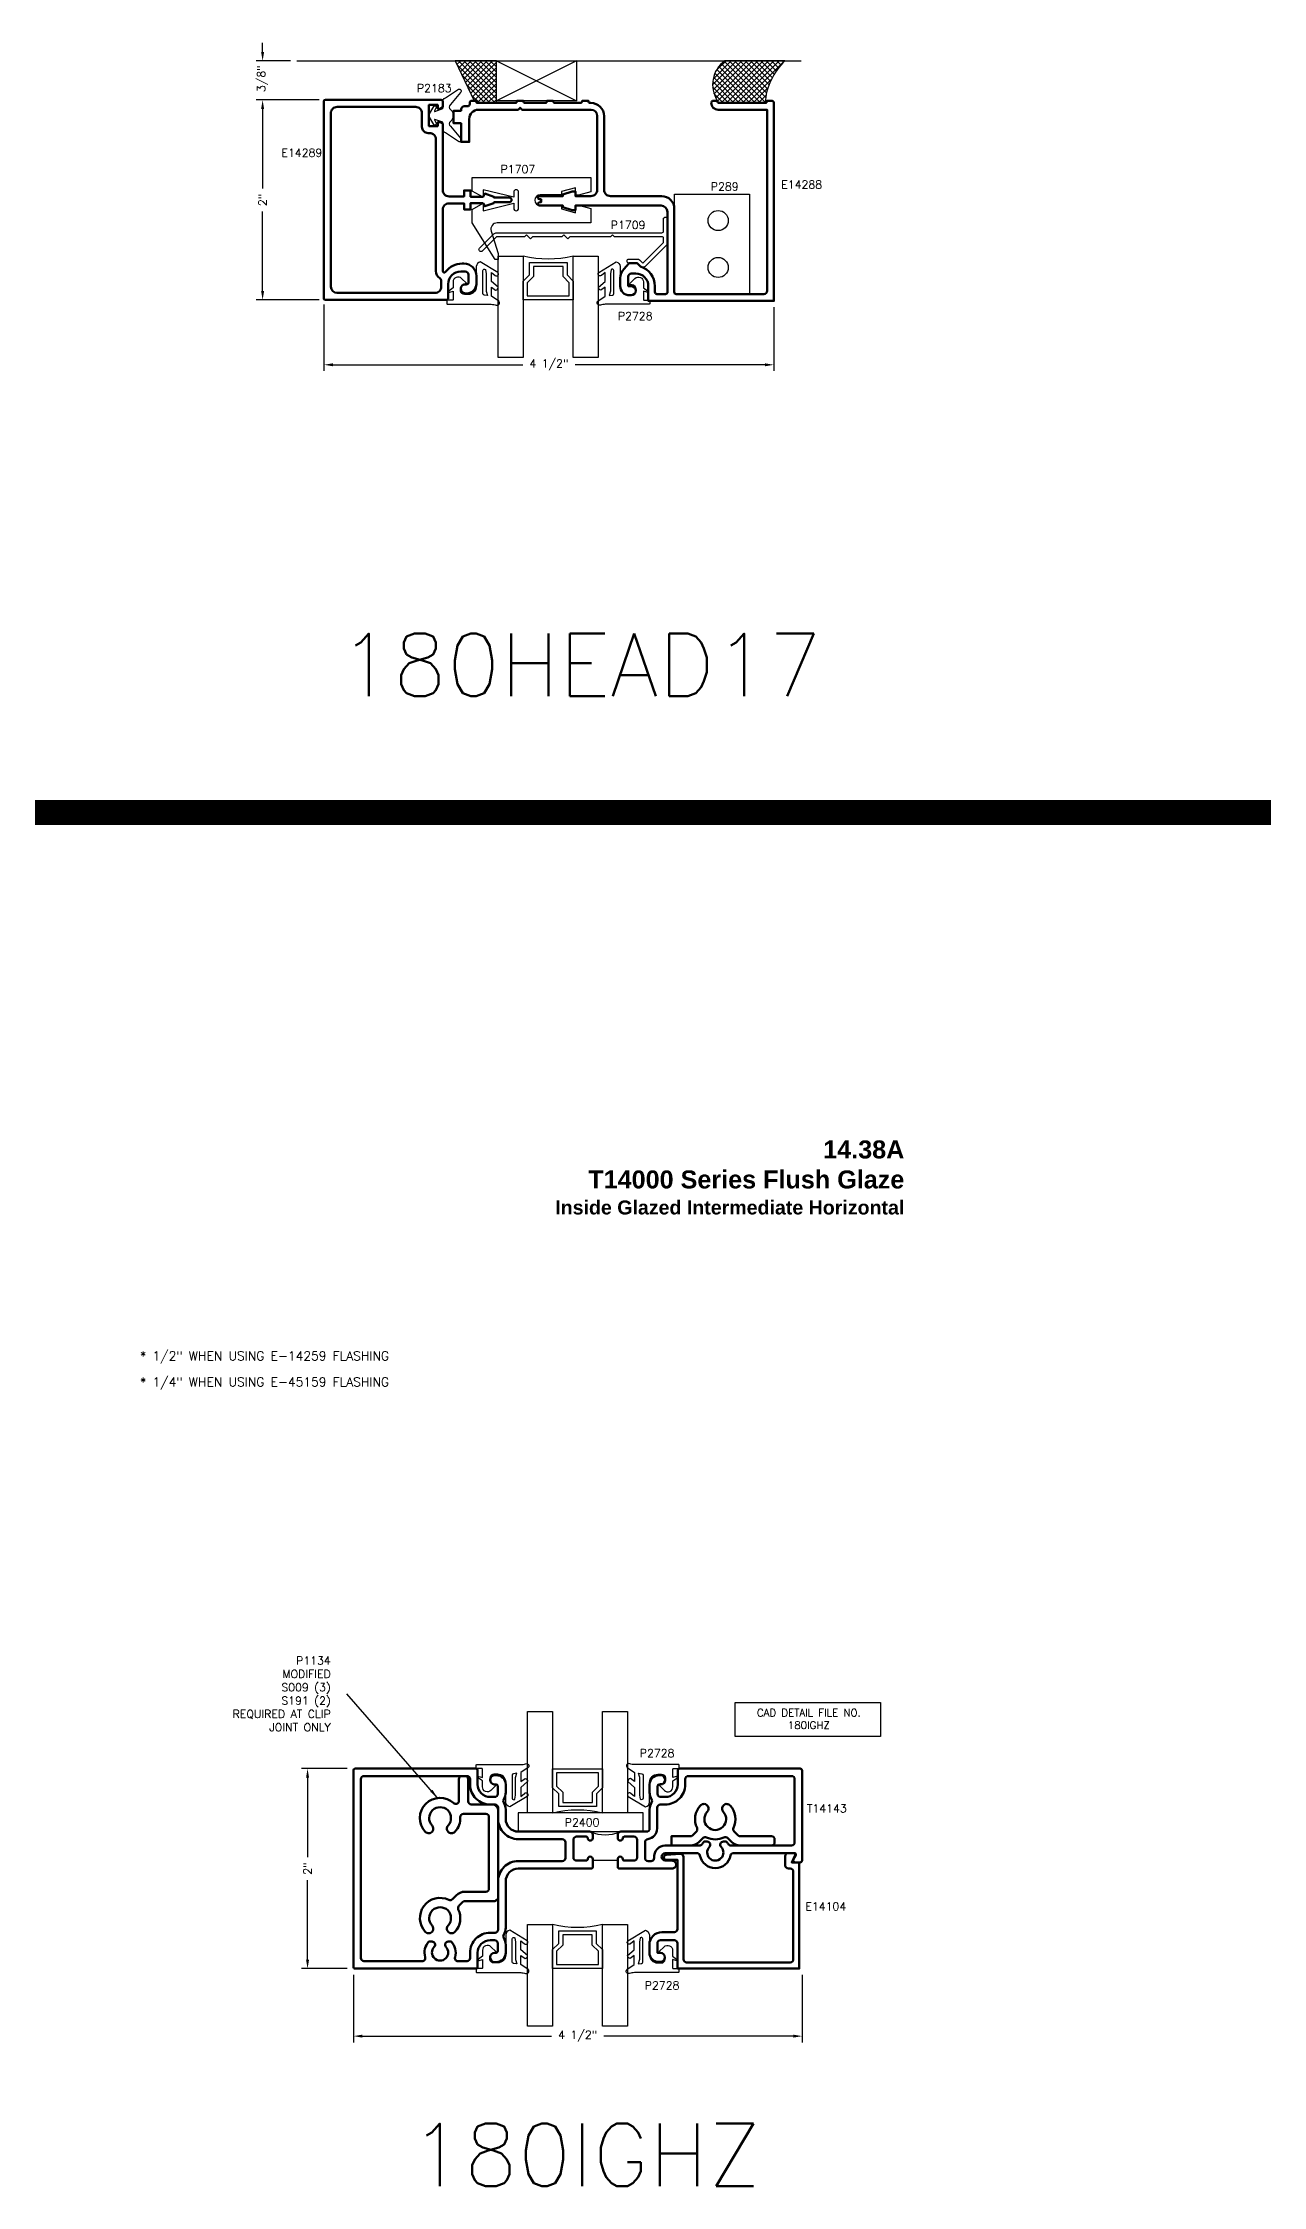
# Model space of a CAD drawing. Extents: x 0 to 139, y -15 to 75.
# Drawn here: x 62.86 to 75.05, y 31.15 to 52.57 of the extents above; entities that cross this region are included whole.
import ezdxf

# ---------------------------------------------------------------- set-up
doc = ezdxf.new("R2010")
doc.units = 0
doc.header["$MEASUREMENT"] = 0
doc.header["$PDMODE"] = 3
doc.layers.get('DEFPOINTS').update_dxf_attribs({"linetype": 'CONTINUOUS'})
for name, color, linetype in [('R-ANNO-DIMS', 3, 'CONTINUOUS'), ('R-ANNO-TEXT', 6, 'CONTINUOUS'), ('R-Det1', 4, 'CONTINUOUS'), ('R-Det2', 2, 'CONTINUOUS'), ('R-DET3', 5, 'CONTINUOUS'), ('R-OTLN', 1, 'CONTINUOUS'), ('R-PAT1', 5, 'CONTINUOUS'), ('TITLE', 7, 'CONTINUOUS')]:
    doc.layers.add(name, color=color, linetype=linetype)
doc.styles.get("Standard").update_dxf_attribs({"font": 'simplex'})
doc.dimstyles.new('1X', dxfattribs={"dimtxt": 0.08, "dimasz": 0.09, "dimexe": 0.0625, "dimexo": 0.0625, "dimgap": 0.062, "dimtad": 0, "dimdec": 5, "dimzin": 4, "dimdsep": 46, "dimlunit": 5, "dimtxsty": 'Standard', "dimcen": 0, "dimclrd": 256, "dimclre": 256, "dimclrt": 256, "dimadec": 0, "dimazin": 1, "dimtfac": 1, "dimtdec": 5, "dimtofl": 0, "dimtmove": 0, "dimatfit": 3, "dimfxl": 0, "dimfrac": 2, "dimtolj": 1, "dimtzin": 4, "dimarcsym": 0})
pattern_1 = [(45, (51.325507, 45.38177), (-0.026516504, 0.026516504), []), (135, (51.325507, 45.38177), (-0.026516504, -0.026516504), [])]

# ---------------------------------------------------------------- blocks, each defined once
blk = doc.blocks.new('*D78')
at = {"layer": 'DEFPOINTS', "color": 0}
for p in [(65.667, 50.018), (70.164, 49.994), (65.667, 49.355)]:
    blk.add_point(p, dxfattribs=at)
at = {"layer": 'R-ANNO-DIMS', "lineweight": -2}
for p, q in [((65.667, 49.956), (65.667, 49.293)), ((70.164, 49.932), (70.164, 49.293)), ((65.757, 49.355), (67.654, 49.355)), ((70.074, 49.355), (68.178, 49.355))]:
    blk.add_line(p, q, dxfattribs=at)
at = {"layer": 'R-ANNO-DIMS'}
for points in [[(65.757, 49.37), (65.757, 49.34), (65.667, 49.355)], [(70.074, 49.37), (70.074, 49.34), (70.164, 49.355)]]:
    blk.add_solid(points, dxfattribs=at)
at = {"layer": 'R-ANNO-DIMS', "insert": (67.916, 49.355), "char_height": 0.08, "attachment_point": 5}
blk.add_mtext('\\A1;4 1/2"', dxfattribs=at)
blk = doc.blocks.new('*D79')
at = {"layer": 'DEFPOINTS', "color": 0}
for p in [(65.682, 52.003), (65.055, 50.003), (65.682, 50.003)]:
    blk.add_point(p, dxfattribs=at)
at = {"layer": 'R-ANNO-DIMS', "lineweight": -2}
for p, q in [((65.62, 52.003), (64.992, 52.003)), ((65.055, 51.913), (65.055, 51.118)), ((65.055, 50.093), (65.055, 50.888)), ((65.62, 50.003), (64.992, 50.003))]:
    blk.add_line(p, q, dxfattribs=at)
at = {"layer": 'R-ANNO-DIMS'}
for points in [[(65.04, 51.913), (65.07, 51.913), (65.055, 52.003)], [(65.04, 50.093), (65.07, 50.093), (65.055, 50.003)]]:
    blk.add_solid(points, dxfattribs=at)
at = {"layer": 'R-ANNO-DIMS', "insert": (65.055, 51.003), "char_height": 0.08, "attachment_point": 5, "rotation": 90}
blk.add_mtext('\\A1;2"', dxfattribs=at)
blk = doc.blocks.new('*D80')
at = {"layer": 'DEFPOINTS', "color": 0}
for p in [(65.395, 52.393), (65.055, 52.003), (65.682, 52.003)]:
    blk.add_point(p, dxfattribs=at)
at = {"layer": 'R-ANNO-DIMS', "lineweight": -2}
for p, q in [((65.055, 52.483), (65.055, 52.573)), ((65.333, 52.393), (64.992, 52.393)), ((65.62, 52.003), (64.992, 52.003)), ((65.055, 51.913), (65.055, 51.823))]:
    blk.add_line(p, q, dxfattribs=at)
at = {"layer": 'R-ANNO-DIMS'}
for points in [[(65.04, 52.483), (65.07, 52.483), (65.055, 52.393)], [(65.04, 51.913), (65.07, 51.913), (65.055, 52.003)]]:
    blk.add_solid(points, dxfattribs=at)
at = {"layer": 'R-ANNO-DIMS', "insert": (65.055, 52.215), "char_height": 0.08, "attachment_point": 5, "rotation": 90}
blk.add_mtext('\\A1;3/8"', dxfattribs=at)
blk = doc.blocks.new('*D115')
at = {"layer": 'DEFPOINTS', "color": 0}
for p in [(65.962, 33.322), (70.447, 33.322), (70.447, 32.647)]:
    blk.add_point(p, dxfattribs=at)
at = {"layer": 'R-ANNO-DIMS', "lineweight": -2}
for p, q in [((65.962, 33.259), (65.962, 32.585)), ((70.447, 33.26), (70.447, 32.585)), ((66.052, 32.647), (67.942, 32.647)), ((70.357, 32.647), (68.466, 32.647))]:
    blk.add_line(p, q, dxfattribs=at)
at = {"layer": 'R-ANNO-DIMS'}
for points in [[(66.052, 32.662), (66.052, 32.632), (65.962, 32.647)], [(70.357, 32.662), (70.357, 32.632), (70.447, 32.647)]]:
    blk.add_solid(points, dxfattribs=at)
at = {"layer": 'R-ANNO-DIMS', "insert": (68.204, 32.647), "char_height": 0.08, "attachment_point": 5}
blk.add_mtext('\\A1;4 1/2"', dxfattribs=at)
blk = doc.blocks.new('*D116')
at = {"layer": 'DEFPOINTS', "color": 0}
for p in [(65.504, 35.322), (65.962, 35.322), (65.962, 33.322)]:
    blk.add_point(p, dxfattribs=at)
at = {"layer": 'R-ANNO-DIMS', "lineweight": -2}
for p, q in [((65.899, 35.322), (65.442, 35.322)), ((65.504, 35.232), (65.504, 34.437)), ((65.504, 33.412), (65.504, 34.206)), ((65.899, 33.322), (65.442, 33.322))]:
    blk.add_line(p, q, dxfattribs=at)
at = {"layer": 'R-ANNO-DIMS'}
for points in [[(65.489, 35.232), (65.519, 35.232), (65.504, 35.322)], [(65.489, 33.412), (65.519, 33.412), (65.504, 33.322)]]:
    blk.add_solid(points, dxfattribs=at)
at = {"layer": 'R-ANNO-DIMS', "insert": (65.504, 34.322), "char_height": 0.08, "attachment_point": 5, "rotation": 90}
blk.add_mtext('\\A1;2"', dxfattribs=at)
blk = doc.blocks.new('P2728 gasket')
at = {"layer": 'R-Det2'}
blk.add_lwpolyline([(86.461, 33.362), (86.567, 33.537, 0.301952), (86.52, 33.577), (86.32, 33.577, -0.414214), (86.24, 33.657), (86.24, 33.695, -0.388879), (86.276, 33.735), (86.292, 33.736, -0.440011), (86.336, 33.696), (86.336, 33.682, 0.668179), (86.353, 33.675), (86.401, 33.724, 0.668179), (86.366, 33.809), (86.307, 33.809), (86.279, 33.849, 0.836323), (86.264, 33.842), (86.273, 33.809), (86.189, 33.809, -0.414214), (86.183, 33.815), (86.183, 33.865, 0.414214), (86.177, 33.871), (86.149, 33.871, 0.414214), (86.143, 33.865), (86.143, 33.427, -0.083245), (86.135, 33.378), (86.135, 33.378)], format="xyb", dxfattribs=at)
for points in [[(86.174, 33.352), (86.223, 33.426), (86.314, 33.426), (86.283, 33.384)], [(86.313, 33.359), (86.371, 33.426), (86.462, 33.426), (86.431, 33.388)]]:
    blk.add_lwpolyline(points, dxfattribs=at)
at = {"layer": 'R-Det2', "lineweight": 25}
blk.add_lwpolyline([(86.235, 33.499, -0.372312), (86.249, 33.512), (86.48, 33.512, -0.668179), (86.49, 33.486), (86.448, 33.478), (86.274, 33.478), (86.23, 33.465)], format="xyb", close=True, dxfattribs=at)
at = {"layer": 'R-Det2', "ltscale": 0.1}
for centre, radius, start, end in [((86.157, 33.369), 0.0237, 157.7655, 314.5007), ((86.313, 33.388), 0.0297, 188.4603, 270), ((86.446, 33.375), 0.0199, 139.7022, 319.7022)]:
    blk.add_arc(centre, radius, start, end, dxfattribs=at)

msp = doc.modelspace()

# ---------------------------------------------------------------- hatches: boundary and pattern name
at = {"layer": 'R-PAT1'}
h = msp.add_hatch(dxfattribs=at)
h.set_pattern_fill('ANSI37', color=256, scale=0.3, style=0)
h.set_pattern_definition(pattern_1)
h.paths.add_polyline_path([(67.3916304, 52.3930841), (66.9781382, 52.3930841), (67.1704093, 51.9940841, -0.2832368967), (67.1882699, 51.9830841, 0.2832368967), (67.2061304, 51.9720841), (67.3916304, 51.9720841)])
h = msp.add_hatch(dxfattribs=at)
h.set_pattern_fill('ANSI37', color=256, scale=0.3, style=0)
h.set_pattern_definition(pattern_1)
h.paths.add_polyline_path([(70.274729, 52.3930841), (69.6728824, 52.3930841, 0.4005899004), (69.5991304, 51.9960841), (69.5991304, 51.9940841, 0.4142135624), (69.6191304, 51.9740841), (69.6728824, 51.9740841), (70.0761304, 51.9740841, -0.1878970052)])

# ---------------------------------------------------------------- linework, layer by layer
at = {"layer": 'R-ANNO-TEXT'}
msp.add_lwpolyline([(69.7768951, 35.9833301), (71.228375, 35.9833301), (71.228375, 35.6412672), (69.7768951, 35.6412672)], close=True, dxfattribs=at)
at = {"layer": 'R-Det1', "lineweight": 50}
msp.add_lwpolyline([(69.0451146, 33.6862106, 0.4144), (68.9201146, 33.5612106), (68.9201146, 33.4812106, 0.4139789032), (69.0131146, 33.3882106), (69.0296146, 33.3882106, 1), (69.0296146, 33.4812106), (69.0001146, 33.4812106), (69.0001146, 33.5752106, -0.4129032258), (69.0311146, 33.6062106), (69.1701146, 33.6062106, -0.4129032258), (69.2011146, 33.5752106), (69.2011146, 33.3222106), (70.4182146, 33.3222106), (70.4182146, 34.3842106), (70.3432146, 34.3842106), (70.3758146, 34.4546106, 0.5484584395), (70.3612146, 34.4772106), (70.3082146, 34.4772106, 0.4133333333), (70.2782146, 34.4472106), (70.2782146, 34.3842106), (70.2782146, 34.3532106, 0.4129032258), (70.3092146, 34.3222106), (70.3282146, 34.3222106, -0.4133333333), (70.3582146, 34.2922106), (70.3582146, 33.4152106, -0.4129032258), (70.3272146, 33.3842106), (69.2921146, 33.3842106, -0.4129032258), (69.2611146, 33.4152106), (69.2611146, 34.4384106, 0.4379270187), (69.2276146, 34.4693106), (69.0873146, 34.4581106, 0.963981017), (69.0892146, 34.4082106), (69.2011146, 34.4082106), (69.2011146, 33.7172106, -0.4129032258), (69.1701146, 33.6862106), (69.0451146, 33.6862106)], format="xyb", close=True, dxfattribs=at)
at = {"layer": 'R-Det2'}
msp.add_lwpolyline([(66.9465461, 51.8008804), (66.9334721, 51.7868056, 0.5243426933), (66.9315674, 51.7394067), (67.0317414, 51.6187644, -0.8969301051), (67.0119313, 51.5854548), (66.8814543, 51.6724118, -0.2937431915), (66.8551304, 51.7133532), (66.8551304, 51.7795993), (66.7758282, 51.8080709, 0.8013518808), (66.772353, 51.8025811), (66.7881685, 51.7696158, -0.9670674051), (66.7650333, 51.7575476), (66.7141623, 51.8475841), (66.7650333, 51.9376206, -0.9670674051), (66.7881685, 51.9255523), (66.772353, 51.892587, 0.8013518808), (66.7758282, 51.8870972), (66.8551304, 51.9155688), (66.8551304, 51.9818149, -0.2937431915), (66.8814543, 52.0227564), (67.0119313, 52.1097133, -0.8969301051), (67.0317414, 52.0764037), (66.9315674, 51.9557615, 0.5243426933), (66.9334721, 51.9083626), (66.9476957, 51.8896277, -0.3063447957)], format="xyb", close=True, dxfattribs=at)
for points in [[(68.1596202, 50.4414375), (68.4096202, 50.4414374), (68.4096202, 49.4273537), (68.1596202, 49.4273537), (68.1596202, 50.0034374), (67.6596202, 50.0034374), (67.6596202, 49.4273537), (67.4096202, 49.4273537), (67.4096202, 50.4414374), (67.6596202, 50.4414374), (67.6596202, 50.0034374), (67.6596202, 50.1914374), (67.7216202, 50.2534374), (67.7216202, 50.3784374), (68.0976202, 50.3784374), (68.0976202, 50.2534374), (68.1596202, 50.1914374), (68.1596202, 50.0034374), (68.1596202, 50.4414374, -0.1233101835), (67.6596202, 50.4414374, 0.8755579354)], [(67.9524959, 34.8797116), (67.7024959, 34.8797117), (67.7024959, 35.8937954), (67.9524959, 35.8937954), (67.9524959, 35.3177117), (68.4524959, 35.3177117), (68.4524959, 35.8937954), (68.7024959, 35.8937954), (68.7024959, 34.8797117), (68.4524959, 34.8797117), (68.4524959, 35.3177117), (68.4524959, 35.1297117), (68.3904959, 35.0677117), (68.3904959, 34.9427117), (68.0144959, 34.9427117), (68.0144959, 35.0677117), (67.9524959, 35.1297117), (67.9524959, 35.3177117), (67.9524959, 34.8797117, -0.1233101835), (68.4524959, 34.8797117, 0.8755579354)], [(68.4516978, 33.7623321), (68.7016978, 33.7623321), (68.7016978, 32.7482483), (68.4516978, 32.7482483), (68.4516978, 33.3243321), (67.9516978, 33.3243321), (67.9516978, 32.7482483), (67.7016978, 32.7482483), (67.7016978, 33.7623321), (67.9516978, 33.7623321), (67.9516978, 33.3243321), (67.9516978, 33.5123321), (68.0136978, 33.5743321), (68.0136978, 33.6993321), (68.3896978, 33.6993321), (68.3896978, 33.5743321), (68.4516978, 33.5123321), (68.4516978, 33.3243321), (68.4516978, 33.7623321, -0.1233101835), (67.9516978, 33.7623321, 0.8755579354)]]:
    msp.add_lwpolyline(points, format="xyb", dxfattribs=at)
for points in [[(68.1196202, 50.0434374), (68.1196202, 50.1748688), (68.0576202, 50.2368688), (68.0576202, 50.3384374), (67.7616202, 50.3384374), (67.7616202, 50.2368688), (67.6996202, 50.1748688), (67.6996202, 50.0434374), (68.1196202, 50.0434374)], [(67.9924959, 35.2777117), (67.9924959, 35.1462802), (68.0544959, 35.0842802), (68.0544959, 34.9827117), (68.3504959, 34.9827117), (68.3504959, 35.0842802), (68.4124959, 35.1462802), (68.4124959, 35.2777117), (67.9924959, 35.2777117)], [(68.4116978, 33.3643321), (68.4116978, 33.4957635), (68.3496978, 33.5577635), (68.3496978, 33.6593321), (68.0536978, 33.6593321), (68.0536978, 33.5577635), (67.9916978, 33.4957635), (67.9916978, 33.3643321), (68.4116978, 33.3643321)]]:
    msp.add_lwpolyline(points, dxfattribs=at)
at = {"layer": 'R-Det2', "color": 2}
msp.add_lwpolyline([(67.6095589, 34.6917116), (68.8595589, 34.6917116), (68.8595589, 34.8797116), (67.6095589, 34.8797116)], close=True, dxfattribs=at)
at = {"layer": 'R-DET3'}
msp.add_lwpolyline([(68.3366108, 51.2260815), (68.3366108, 51.0835766), (68.2116121, 51.0500833), (68.1806124, 51.0500833), (68.1806124, 51.1250825), (68.0406138, 51.08757), (68.0406138, 51.0540832), (67.828616, 51.0540832, 1), (67.828616, 50.9460843), (68.0406138, 50.9460843), (68.0406138, 50.9125975), (68.1806124, 50.875085), (68.1806124, 50.9500843), (68.2116121, 50.9500843), (68.3366108, 50.916591), (68.3366108, 50.7740861), (67.3988787, 50.7740861, 0.5074167406), (67.3388336, 50.6920208), (67.4096202, 50.4690891), (67.4096202, 50.4070898), (67.3796205, 50.4070898), (67.1486228, 50.7740861), (67.1486228, 50.9081535), (67.2576217, 50.9710841), (67.2576217, 50.8950848), (67.5645378, 50.9710841), (67.5645378, 50.9190846, 1), (67.6125373, 50.9190846), (67.6125373, 51.081083, 1), (67.5645378, 51.081083), (67.5645378, 51.0290835), (67.2576217, 51.1050827), (67.2576217, 51.0290835), (67.1486228, 51.092014), (67.1486228, 51.2260815)], format="xyb", close=True, dxfattribs=at)
at = {"layer": 'R-DET3', "linetype": 'Continuous'}
msp.add_lwpolyline([(69.1698373, 51.0620841), (69.9198373, 51.0620841), (69.9198373, 50.0620841), (69.1698373, 50.0620841)], close=True, dxfattribs=at)
msp.add_lwpolyline([(68.8258249, 50.4005632), (68.8551809, 50.3712075), (69.0611229, 50.5771508), (69.0611229, 50.6202919, 0.4142135624), (69.0461229, 50.6352919), (68.5711229, 50.6352939), (68.5511219, 50.6552942), (68.5311219, 50.6352941), (68.1265425, 50.6352958), (68.106542, 50.6152954), (68.0665411, 50.6552963), (68.0465407, 50.6352958), (67.7515444, 50.6352968), (67.731543, 50.6152944), (67.6915411, 50.6552963), (67.6715406, 50.6352958), (67.3931108, 50.6352986), (67.2509579, 50.4931455, -0.9999997729), (67.2226736, 50.5214298), (67.3648164, 50.6635725, -0.1989110679), (67.3931004, 50.6752882), (69.0461219, 50.6752942, 0.4142135624), (69.0611219, 50.6902942), (69.0611209, 50.8112983, -1), (69.1011229, 50.8112983), (69.1011217, 50.5771515, -0.1989136078), (69.0894059, 50.5488673), (68.8834654, 50.3429228, -0.4142166689), (68.8268969, 50.3429223), (68.7975409, 50.3722775), (68.7165299, 50.372278, -1), (68.7165299, 50.412278), (68.7975359, 50.4122786, -0.198941638)], format="xyb", close=True, dxfattribs=at)
at = {"layer": 'R-DET3', "lineweight": 50}
msp.add_lwpolyline([(67.4095823, 33.9977126), (67.3945823, 34.0127126), (67.3795823, 33.9977126), (67.0781605, 33.9977126, 0.1989123674), (67.0562402, 33.9886329), (67.0168134, 33.9492061, 0.3180460654), (67.0107704, 33.9139047, -0.3065542285), (66.9772488, 33.6899818, -0.5062303828), (66.9027503, 33.6982068, -0.3278181232), (66.9087921, 33.7529317, 2.2780811719), (66.7483238, 33.7529317, -0.3278181232), (66.7543656, 33.6982068, -0.5062303828), (66.6798671, 33.6899818, -0.8256018173), (66.915751, 34.0089241, 0.3180460654), (66.9510524, 34.014967), (66.9904793, 34.0543939, -0.1989123674), (67.0781605, 34.0907126), (67.285554, 34.0907126, 0.4142135624), (67.316554, 34.1217126), (67.316554, 34.838376, 0.4142135624), (67.285554, 34.869376), (67.0612658, 34.869376, 0.4289597164), (67.0303047, 34.8368241, -0.2010444958), (66.9772488, 34.6899818, -0.0616447566), (66.968543, 34.6825871, -0.4311315419), (66.9027503, 34.6982068, -0.3278181232), (66.9087921, 34.7529317, 2.2780811719), (66.7483238, 34.7529317, -0.3278181232), (66.7543656, 34.6982068, -0.5062303828), (66.6798671, 34.6899818, -0.956981471), (66.9646695, 34.9759686, 0.6516590583), (67.016558, 34.9988743), (67.016558, 35.2157116, -0.4142135624), (67.047558, 35.2467116), (67.078558, 35.2467116, -0.4142135624), (67.109558, 35.2157116), (67.109558, 34.993376, 0.4142135624), (67.140558, 34.962376), (67.347554, 34.962376, -0.4142135624), (67.409554, 34.900376), (67.409554, 33.997741)], format="xyb", dxfattribs=at)
msp.add_lwpolyline([(70.171564, 34.5832106), (70.171564, 34.6142106, 0.4142135624), (70.140564, 34.6452106), (69.8281765, 34.6452106, -0.1989123674), (69.8062562, 34.6542903), (69.7668194, 34.6937271, -0.3180460654), (69.7607764, 34.7290286, 0.3065542285), (69.7272548, 34.9529514, 0.5062303828), (69.6527563, 34.9447265, 0.3278181232), (69.6587981, 34.8900016, -2.2780811719), (69.4983298, 34.8900016, 0.3278181232), (69.5043716, 34.9447265, 0.5062303828), (69.4298731, 34.9529514, 0.3065542285), (69.3963515, 34.7290286, -0.3180460654), (69.3903085, 34.6937271), (69.3508817, 34.6543003, -0.1989123674), (69.3289614, 34.6452206), (69.140174, 34.6452206), (69.140174, 34.5522206), (69.3285472, 34.5522206, 0.1989123674), (69.4169355, 34.5888323), (69.4560695, 34.6279662, -0.3180460654), (69.4913709, 34.6340092, 0.2269397181), (69.665757, 34.6340092, -0.3180460654), (69.7010584, 34.6279662), (69.7402024, 34.5888223, 0.1989123674), (69.8285907, 34.5522106), (70.140564, 34.5522106, 0.4142135624)], format="xyb", close=True, dxfattribs=at)
at = {"layer": 'R-DET3'}
for centre in [(69.6073373, 50.7964591), (69.6073373, 50.3277091)]:
    msp.add_circle(centre, 0.1005, dxfattribs=at)
at = {"layer": 'R-OTLN', "lineweight": 50}
for points in [[(66.8830785, 50.2826455, -0.2399743366), (67.0488794, 50.3670841), (67.0668794, 50.3670841, -0.4120367457), (67.1908794, 50.2420841), (67.1908794, 50.1620841, -0.4150537634), (67.0978794, 50.0690841), (67.0813794, 50.0690841, -1), (67.0813794, 50.1620841), (67.1008794, 50.1620841, 0.4142135624), (67.1108794, 50.1720841), (67.1108794, 50.2560841, 0.4129032258), (67.0798794, 50.2870841), (67.0348794, 50.2870841, 0.4142135624), (66.9098794, 50.1620841), (66.9098794, 50.0230841, -0.4142135624), (66.8898794, 50.0030841), (65.6821304, 50.0030841, -0.4133333333), (65.6671304, 50.0180841), (65.6671304, 51.0030841), (65.6671304, 51.9880841, -0.4133333333), (65.6821304, 52.0030841), (66.8401304, 52.0030841, -0.4133333333), (66.8551304, 51.9880841), (66.8551304, 51.9290841), (66.8301304, 51.9150841), (66.8051304, 51.9150841), (66.8051304, 51.9535841), (66.7171304, 51.9535841), (66.7171304, 51.7415841), (66.8051304, 51.7415841), (66.8051304, 51.7800841), (66.8301304, 51.7800841), (66.8559467, 51.7656269), (66.8559467, 51.1000841, 0.4142135624), (66.9179467, 51.0380841), (67.0685745, 51.0380841), (67.0685745, 51.0975841), (67.1325745, 51.0975841), (67.1325745, 51.0350841), (67.2575745, 51.0350841), (67.2745745, 51.0660841), (67.3665745, 51.0350841), (67.3665745, 51.0260841), (67.5195745, 51.0260841, -0.4173913043), (67.5425745, 51.0030841, -0.4173913043), (67.5195745, 50.9800841), (67.3665745, 50.9800841), (67.3665745, 50.9710841), (67.2745745, 50.9400841), (67.2575745, 50.9710841), (67.1325745, 50.9710841), (67.1325745, 50.9085841), (67.0685745, 50.9085841), (67.0685745, 50.9680841), (66.9179467, 50.9680841, 0.4142135624), (66.8559467, 50.9060841), (66.8559467, 50.2914671, 0.7263916866)], [(66.7859467, 50.2914671), (66.7859467, 51.6095841, 0.4142135624), (66.7239467, 51.6715841), (66.7091304, 51.6715841, -0.4142135624), (66.6471304, 51.7335841), (66.6471304, 51.8710841, 0.4142135624), (66.5851304, 51.9330841), (65.7991304, 51.9330841, 0.4145170493), (65.7371304, 51.8710841), (65.7371304, 50.9060841), (65.7371304, 50.1350841, 0.4129032258), (65.7991304, 50.0730841), (66.7778794, 50.0730841, 0.4142135624), (66.8398794, 50.1350841), (66.8398794, 50.1934689, 0.2569972671), (66.8254664, 50.2196581, -0.2569972672)], [(68.354054, 34.4167116, 0.4142135624), (68.329054, 34.4417116, 0.4142135624), (68.304054, 34.4167116, -0.4142135624), (68.289054, 34.4017116), (68.192054, 34.4017116, -0.4142135624), (68.161054, 34.4327116), (68.161054, 34.6107116, -0.4142135624), (68.192054, 34.6417116), (68.289054, 34.6417116, -0.4142135624), (68.304054, 34.6267116, 0.4142135624), (68.329054, 34.6017116, 0.4142135624), (68.354054, 34.6267116), (68.354054, 34.6607116, 0.4142135624), (68.323054, 34.6917116), (67.609559, 34.6917116, -0.4142135624), (67.484559, 34.8167116), (67.484559, 34.9141054, 0.1433240595), (67.4648358, 34.9814982, -0.2926598756), (67.4648358, 35.014925, 0.1433240595), (67.484559, 35.0823178), (67.484559, 35.1627117, 0.4142132454), (67.391558, 35.2557126), (67.369058, 35.2557116, 0.8637118889), (67.369058, 35.1627116), (67.3895595, 35.1627109, -0.4142026818), (67.404559, 35.1477109), (67.404559, 35.0687116, -0.4142135624), (67.373559, 35.0377116), (67.328558, 35.0377116, -0.4142135624), (67.203558, 35.1627116), (67.203558, 35.3017116, 0.4142135624), (67.183558, 35.3217116), (65.981558, 35.3217116, 0.4142135624), (65.961558, 35.3017116), (65.961558, 33.3417116, 0.4142135624), (65.981558, 33.3217116), (67.183558, 33.3217116, 0.4142135624), (67.203558, 33.3417116), (67.203558, 33.4807116, -0.4142135624), (67.328558, 33.6057116), (67.373559, 33.6057116, -0.4142135624), (67.404559, 33.5747116), (67.404559, 33.4957126, -0.4142135624), (67.389559, 33.4807126), (67.375058, 33.4807126, 1), (67.375058, 33.3877126), (67.391558, 33.3877116, 0.4142198612), (67.484559, 33.4807126), (67.484559, 33.5611054, 0.1433240595), (67.4648358, 33.6284982, -0.2926598756), (67.4648358, 33.661925, 0.1433240595), (67.484559, 33.7293178), (67.484559, 34.1967116, -0.4142135624), (67.609559, 34.3217116), (68.344054, 34.3217116), (68.354054, 34.3317116)], [(67.128558, 35.1627116, 0.4142135624), (67.328558, 34.9627116), (67.378559, 34.9627116, -0.4142135624), (67.409559, 34.9317116), (67.409559, 34.8167116, 0.4142135624), (67.609559, 34.6167116), (68.049954, 34.6167116, -0.4142135624), (68.080954, 34.5857116), (68.080954, 34.4277116, -0.4142135624), (68.049954, 34.3967116), (67.609559, 34.3967116, 0.4142135624), (67.409559, 34.1967116), (67.409559, 33.7117116, -0.4142135624), (67.378559, 33.6807116), (67.328558, 33.6807116, 0.4142135624), (67.128558, 33.4807116), (67.128558, 33.4277116, -0.4142135624), (67.097558, 33.3967116), (67.0072868, 33.3967116, -0.5046141751), (66.977658, 33.4368293, 0.2746427098), (66.9401599, 33.5917116), (66.9089321, 33.5917116, 0.6627717165), (66.8866857, 33.5391223, -2.3639448585), (66.7704302, 33.5391223, 0.6627717165), (66.7481838, 33.5917116), (66.716956, 33.5917116, 0.2746427098), (66.679458, 33.4368293, -0.5046141751), (66.6498291, 33.3967116), (66.067558, 33.3967116, -0.4142135624), (66.036558, 33.4277116), (66.036558, 35.2157116, -0.4142135624), (66.067558, 35.2467116), (67.097558, 35.2467116, -0.4142135624), (67.128558, 35.2157116)], [(68.604054, 34.4167116), (68.604054, 34.3317116), (68.614054, 34.3217116), (69.147174, 34.3217116, 0.4142135624), (69.187174, 34.3617116, 0.4142135624), (69.147174, 34.4017116), (69.079174, 34.4017116, -0.4142135624), (69.042174, 34.4387116), (69.042174, 34.4402106, -0.4142135624), (69.079174, 34.4772106), (69.3951708, 34.4772106, -0.3577911887), (69.4255748, 34.45226, 0.8206356711), (69.7315531, 34.45226, -0.3577911887), (69.7619571, 34.4772106), (70.369723, 34.4772106, -0.5773640241), (70.382714, 34.4547106), (70.353558, 34.4042116), (70.373558, 34.3842106), (70.426558, 34.3842106, 0.4142135624), (70.446558, 34.4042106), (70.446558, 35.3017116, 0.4142135624), (70.426558, 35.3217116), (69.223558, 35.3217116, 0.4142135624), (69.203558, 35.3017116), (69.203558, 35.1627116, -0.4142135624), (69.078558, 35.0377116), (69.033557, 35.0377116, -0.4142135624), (69.002557, 35.0687116), (69.002557, 35.1477116, -0.4142135624), (69.017557, 35.1627116), (69.032058, 35.1627116, 1), (69.032058, 35.2557116), (69.015557, 35.2557116, 0.4142135624), (68.922557, 35.1627116), (68.922557, 35.0823178, 0.1433240595), (68.9422801, 35.014925, -0.2926598756), (68.9422801, 34.9814982, 0.1433240595), (68.922557, 34.9141054), (68.922557, 34.7227116, -0.4142135624), (68.891557, 34.6917116), (68.635054, 34.6917116, 0.4142135624), (68.604054, 34.6607116), (68.604054, 34.6267116, 0.4142135624), (68.629054, 34.6017116, 0.4142135624), (68.654054, 34.6267116, -0.4142135624), (68.669054, 34.6417116), (68.766054, 34.6417116, -0.4142135624), (68.797054, 34.6107116), (68.797054, 34.4327116, -0.4142135624), (68.766054, 34.4017116), (68.669054, 34.4017116, -0.4142135624), (68.654054, 34.4167116, 0.4142135624), (68.629054, 34.4417116, 0.4142135624), (68.604054, 34.4167116)], [(69.5201641, 34.5388113, 0.6757771741), (69.497564, 34.5917116), (69.4669905, 34.5917116, 0.0516171452), (69.4470276, 34.5665473, -0.2562196458), (69.4208869, 34.5522106), (69.073174, 34.5522106), (69.079174, 34.5522106, 0.4400853749), (68.9676026, 34.4304212, -0.4400853749), (68.9367212, 34.3967116), (68.907954, 34.3967116, -0.4142135624), (68.876954, 34.4277116), (68.876954, 34.5866964, -0.3794949899), (68.9042437, 34.6174736, 0.3794949899), (68.997557, 34.7227116), (68.997557, 34.9317116, -0.4142135624), (69.028557, 34.9627116), (69.078558, 34.9627116, 0.4142135624), (69.278558, 35.1627116), (69.278558, 35.2157116, -0.4142135624), (69.309558, 35.2467116), (70.340558, 35.2467116, -0.4142135624), (70.371558, 35.2157116), (70.371558, 34.5832106, -0.4142135624), (70.340558, 34.5522106), (69.736241, 34.5522106, -0.2562196458), (69.7101003, 34.5665473, 0.0516171452), (69.6901374, 34.5917116), (69.659564, 34.5917116, 0.6757771741), (69.6369638, 34.5388113, -2.3476027329)]]:
    msp.add_lwpolyline(points, format="xyb", close=True, dxfattribs=at)
msp.add_lwpolyline([(68.3361265, 51.0410841), (68.1806124, 51.0410841), (68.1806124, 51.0880841), (68.1496124, 51.0880841), (68.0556124, 51.0570841), (68.0556124, 51.0410841), (67.8221124, 51.0410841, 0.4125), (67.8061124, 51.0250841, 0.4125), (67.8221124, 51.0090841), (67.8371124, 51.0090841), (67.8371124, 50.9790841), (67.8221124, 50.9790841, 0.4125), (67.8061124, 50.9630841, 0.4125), (67.8221124, 50.9470841), (68.0556124, 50.9470841), (68.0556124, 50.9310841), (68.1496124, 50.9000841), (68.1806124, 50.9000841), (68.1806124, 50.9470841), (69.0381217, 50.9470841, -0.4126984127), (69.1011217, 50.8840841), (69.1011217, 50.0820841, -0.4142135624), (69.0811217, 50.0620841), (68.9953168, 50.0620841, -0.4142135624), (68.9753168, 50.0820841), (68.9753168, 50.1424179, 0.3271123268), (68.8321176, 50.3378805, -0.1203645558), (68.824005, 50.3428077), (68.8003924, 50.3664197, 0.1989105585), (68.7862503, 50.3722774), (68.7272072, 50.372277, 0.2213249963), (68.7119045, 50.3651542), (68.6670753, 50.312925, 0.2052652834), (68.6283168, 50.2224179), (68.6283168, 50.1424179, 0.4150537634), (68.7213168, 50.0494179), (68.7378168, 50.0494179, 1), (68.7378168, 50.1424179), (68.7083168, 50.1424179), (68.7083168, 50.2364179, -0.4129032258), (68.7393168, 50.2674179), (68.7843168, 50.2674179, -0.4142135624), (68.9093168, 50.1424179), (68.9093168, 49.9940841), (70.1641304, 49.9940841), (70.1641304, 51.9740841, 0.4142135624), (70.1441304, 51.9940841), (70.0961304, 51.9940841), (70.0961304, 51.9920841, -0.4142135624), (70.0761304, 51.9720841), (69.6191304, 51.9720841, -0.4142135624), (69.5991304, 51.9920841), (69.5991304, 51.9940841), (69.5591304, 51.9940841, 0.4142135624), (69.5391304, 51.9740841), (69.5391304, 51.9720841, 0.4147058824), (69.6071304, 51.9040841), (70.0961304, 51.9040841), (70.0961304, 50.0930841, -0.4129032258), (70.0651304, 50.0620841), (69.1891217, 50.0620841, -0.4142135624), (69.1691217, 50.0820841), (69.1691217, 50.9160841, 0.4142135624), (69.0441217, 51.0410841), (68.5301108, 51.0410841, -0.4142135624), (68.4671108, 51.1040841), (68.4671108, 51.8410838, 0.4142022165), (68.3361159, 51.9720838), (68.3304086, 51.9720841, -0.4142135624), (68.3104086, 51.9920841), (68.3104086, 51.9940841), (68.2484086, 51.9940841), (68.2484086, 51.9920841, -0.4142135624), (68.2284086, 51.9720841), (67.9781304, 51.9720841, -0.4142135624), (67.9581304, 51.9920841), (67.9581304, 51.9940841), (67.8961304, 51.9940841), (67.8961304, 51.9920841, -0.4142135624), (67.8761304, 51.9720841), (67.6791304, 51.9720841, -0.4142135624), (67.6591304, 51.9920841), (67.6591304, 51.9940841), (67.5971304, 51.9940841), (67.5971304, 51.9920841, -0.4142135624), (67.5771304, 51.9720841), (67.2061304, 51.9720841, -0.2832368967), (67.1882699, 51.9830841, 0.2832368967), (67.1704093, 51.9940841), (67.1441304, 51.9940841, 0.4142135624), (67.1241304, 51.9740841), (67.1241304, 51.9600841, -0.4142135624), (67.1041304, 51.9400841), (67.0701304, 51.9400841, 0.4129032258), (67.0391304, 51.9090841), (67.0391304, 51.8940841), (66.9641304, 51.8940841), (66.9641304, 51.7690841), (67.0391304, 51.7690841), (67.0391304, 51.5830841), (67.1191304, 51.5830841), (67.1191304, 51.8110841, -0.4139789032), (67.2121304, 51.9040841), (67.6081304, 51.9040841), (67.6281304, 51.9240841), (67.6481304, 51.9040841), (68.3361108, 51.9040841, -0.4126984127), (68.3991108, 51.8410841), (68.3991108, 51.1040841, -0.4142866052), (68.3361108, 51.0410841)], format="xyb", dxfattribs=at)
at = {"layer": 'R-PAT1'}
for p, q in [((67.3916304, 52.3930841), (67.0383735, 52.3930841)), ((67.3916304, 52.3930841), (68.1915517, 52.3930841)), ((68.1915517, 52.3930841), (67.3916304, 51.9940841)), ((68.1915517, 52.3930841), (68.1915517, 51.9940841)), ((70.2747383, 52.3950841), (69.6728917, 52.3951288)), ((67.5971304, 51.9940841), (67.3916304, 51.9940841)), ((68.1915517, 51.9940841), (67.5971304, 51.9940841)), ((69.5991304, 51.9960841), (69.5991304, 51.9940841)), ((69.6191304, 51.9720841), (69.6728824, 51.9720841)), ((69.6728824, 51.9720841), (70.0761304, 51.9720841))]:
    msp.add_line(p, q, dxfattribs=at)
for points in [[(65.3952653, 52.3930841), (70.4361304, 52.3930841)], [(67.3916304, 52.3930841), (68.1915517, 51.9940841)]]:
    msp.add_lwpolyline(points, dxfattribs=at)
msp.add_lwpolyline([(67.3916304, 51.9940841), (67.3916304, 52.3930841), (66.9781382, 52.3930841), (67.1704093, 51.9940841, -0.2832368967), (67.1882699, 51.9830841, 0.2832368967), (67.2061304, 51.9720841), (67.3916304, 51.9720841), (67.3916304, 52.2680841)], format="xyb", dxfattribs=at)
msp.add_lwpolyline([(68.166054, 34.4167116), (68.166054, 34.6267116, -0.4142135624), (68.181054, 34.6417116), (68.289054, 34.6417116, -0.4142135624), (68.304054, 34.6267116, 0.4142135624), (68.329054, 34.6017116, 0.4142135624), (68.354054, 34.6267116), (68.354054, 34.6607116, 0.3026074371), (68.3349947, 34.6893197, 0.2003205128), (68.6231132, 34.6893197, 0.3026074371), (68.604054, 34.6607116), (68.604054, 34.6267116, 0.4142135624), (68.629054, 34.6017116, 0.4142135624), (68.654054, 34.6267116, -0.4142135624), (68.669054, 34.6417116), (68.777054, 34.6417116, -0.4142135624), (68.792054, 34.6267116), (68.792054, 34.4167116, -0.4142135624), (68.777054, 34.4017116), (68.669054, 34.4017116, -0.4142135624), (68.654054, 34.4167116, 0.4142135624), (68.629054, 34.4417116, 0.4142135624), (68.604054, 34.4167116), (68.604054, 34.4017116), (68.354054, 34.4017116), (68.354054, 34.4167116, 0.4142135624), (68.329054, 34.4417116, 0.4142135624), (68.304054, 34.4167116, -0.4142135624), (68.289054, 34.4017116), (68.181054, 34.4017116, -0.4142135624)], format="xyb", close=True, dxfattribs=at)
for centre, radius, start, end in [((69.8440075, 52.155943), 0.2924374, 125.81487035, 213.13703218), ((70.712406, 51.929276), 0.637714, 133.33964749, 176.15098812), ((69.6229881, 51.995682), 0.0239112, 183.83176771, 260.7156103)]:
    msp.add_arc(centre, radius, start, end, dxfattribs=at)
at = {"layer": 'TITLE', "const_width": 0.25}
msp.add_lwpolyline([(0.25, 44.8789502), (138.9080005, 44.8789502)], dxfattribs=at)

# ---------------------------------------------------------------- block references
at = {"layer": 'R-Det2'}
for p, rotation in [((100.7675449, -36.183269), 90), ((35.3458934, 121.5050647), 270), ((101.0612245, -52.8611424), 90)]:
    msp.add_blockref('P2728 gasket', p, dxfattribs=dict(at, rotation=rotation))
at = {"layer": 'R-Det2', "xscale": -1}
for p, rotation in [((35.0522139, -36.183269), 270), ((101.0612245, 121.5050647), 90), ((35.3434491, -52.8611424), 270)]:
    msp.add_blockref('P2728 gasket', p, dxfattribs=dict(at, rotation=rotation))

# ---------------------------------------------------------------- texts
at = {"layer": 'R-ANNO-TEXT', "color": 6}
for s, p in [('* 1/2" WHEN USING E-14259 FLASHING', (63.8307809, 39.4025255)), ('* 1/4" WHEN USING E-45159 FLASHING', (63.8307809, 39.1419629))]:
    msp.add_text(s, height=0.09, dxfattribs=at).set_placement(p)
at = {"layer": 'R-ANNO-TEXT', "char_height": 0.08}
for s, insert, attachment_point in [('\\A1;P2183', (66.9433039, 52.1200149), 6), ('\\A1;E14289', (65.6510722, 51.4747527), 6), ('\\A1;P1707', (67.7795303, 51.3103971), 6), ('\\A1;P289', (69.8116536, 51.136618), 6), ('\\A1;E14288', (70.6462191, 51.1566292), 6), ('\\A1;P1709', (68.8808492, 50.7525739), 6), ('\\A1;P2728', (68.9514444, 49.8418098), 6), ('P1134\\PMODIFIED\\PS009 (3)\\PS191 (2)\\PREQUIRED AT CLIP \\PJOINT ONLY', (65.7356145, 36.0675858), 6), ('P2728', (68.8240106, 35.4764821), 4), ('T14143', (70.4947301, 34.9238796), 4), ('\\A1;P2400', (68.0745595, 34.7836624), 4), ('\\A1;E14104', (70.4791192, 33.9432672), 4), ('\\A1;P2728', (69.2199486, 33.1542776), 6)]:
    msp.add_mtext(s, dxfattribs=dict(at, insert=insert, attachment_point=attachment_point))
at = {"layer": 'R-ANNO-TEXT', "insert": (70.5135773, 35.9177473), "char_height": 0.075, "width": 1.875, "attachment_point": 2}
msp.add_mtext('CAD DETAIL FILE NO.\\P180IGHZ', dxfattribs=at)
at = {"layer": 'TITLE'}
for s, p in [('180HEAD17', (65.8230241, 46.0433098)), ('180IGHZ', (66.5325505, 31.1475879))]:
    msp.add_text(s, height=0.625, dxfattribs=at).set_placement(p)
at = {"layer": 'TITLE', "insert": (71.4678801, 41.6011118, 6.2106922), "char_height": 0.18, "width": 7.44, "attachment_point": 3}
msp.add_mtext('{\\fArial|b1|i0|c0|p34;14.38A\\PT14000 Series Flush Glaze\\P\\H0.7778x;Inside Glazed Intermediate Horizontal}', dxfattribs=at)

# ---------------------------------------------------------------- dimensions: what is measured, and where the dimension line sits
at = {"layer": 'R-ANNO-DIMS'}
dim = msp.add_linear_dim(base=(65.0548271, 52.0030841), p1=(65.3952653, 52.3930841), p2=(65.6821304, 52.0030841), angle=90, dimstyle='1X', override={"dimpost": '"'}, dxfattribs=at)
dim.commit()
dim.dimension.update_dxf_attribs({"geometry": '*D80', "text_midpoint": (65.0548271, 52.214839), "dimtype": 160})
for base, p1, p2, picture, middle in [((65.0548271, 50.0030841), (65.6821304, 52.0030841), (65.6821304, 50.0030841), '*D79', (65.0548271, 51.0030841)), ((65.50405, 35.3217116), (65.961558, 33.3217116), (65.961558, 35.3217116), '*D116', (65.50405, 34.3217116))]:
    dim = msp.add_linear_dim(base=base, p1=p1, p2=p2, angle=90, dimstyle='1X', override={"dimpost": '"'}, dxfattribs=at)
    dim.commit()
    dim.dimension.update_dxf_attribs({"geometry": picture, "text_midpoint": middle})
for base, p1, p2, picture, middle in [((65.6671304, 49.3550047), (70.1641304, 49.9940841), (65.6671304, 50.0180841), '*D78', (67.9156304, 49.3550047)), ((70.446558, 32.6470623), (65.961558, 33.3217116), (70.446558, 33.3222106), '*D115', (68.204058, 32.6470623))]:
    dim = msp.add_linear_dim(base=base, p1=p1, p2=p2, dimstyle='1X', override={"dimpost": '"'}, dxfattribs=at)
    dim.commit()
    dim.dimension.update_dxf_attribs({"geometry": picture, "text_midpoint": middle})

# ---------------------------------------------------------------- leaders
at = {"layer": 'R-ANNO-TEXT'}
msp.add_leader([(66.7997631, 35.0329305), (65.8976145, 36.0704187)], dimstyle='1X', dxfattribs=at)

doc.saveas('drawing.dxf')
